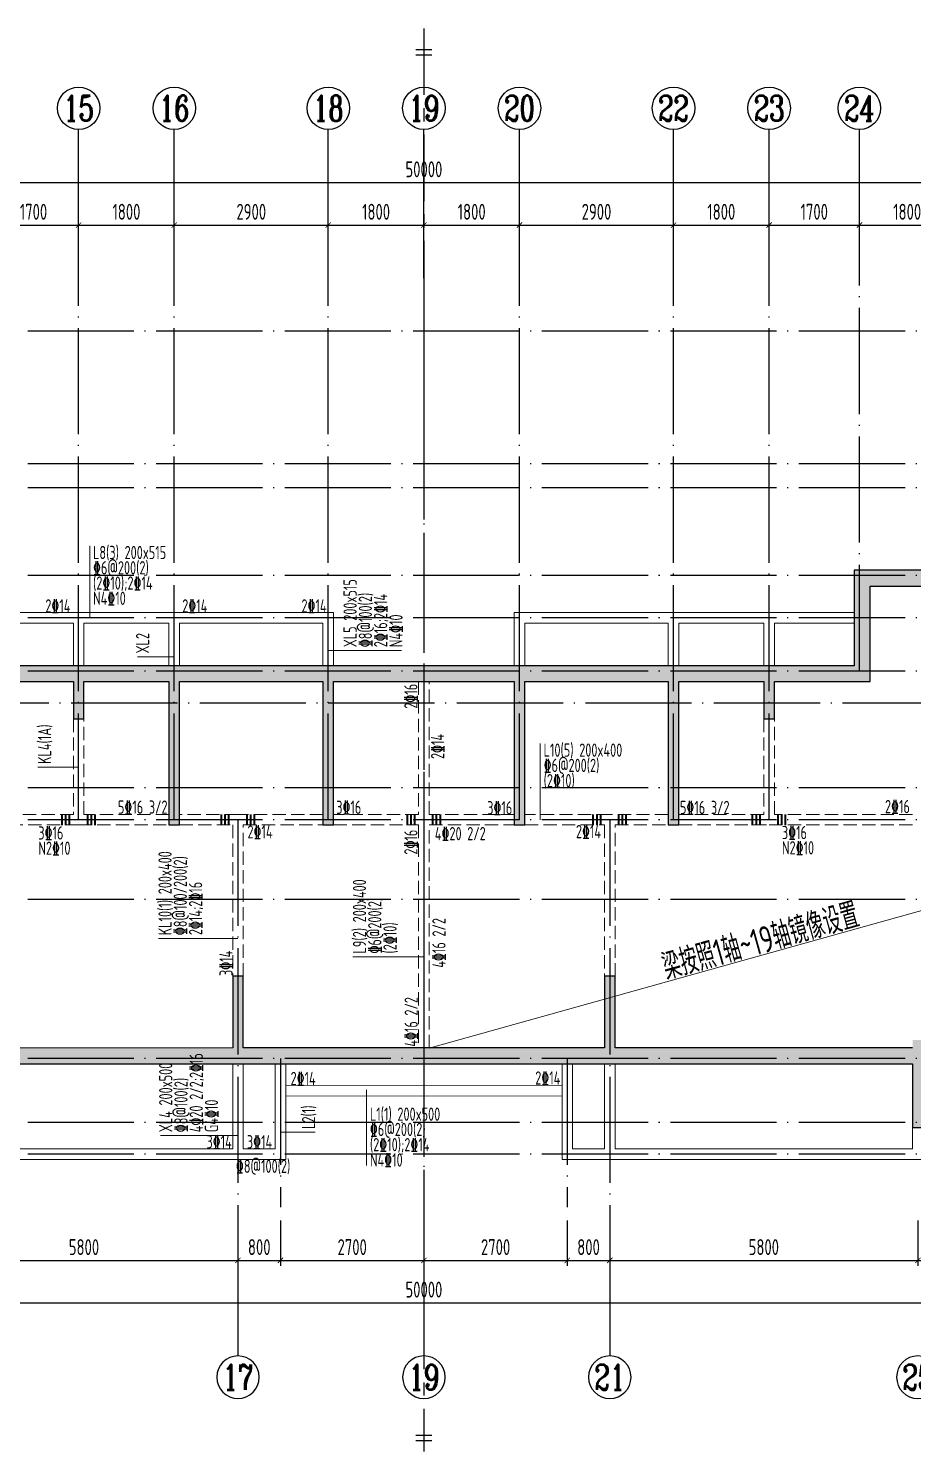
# Model space of a CAD drawing. Extents: x -668857 to 154266, y -275694 to 291306.
# Drawn here: x -92044 to -75399, y 188096 to 214899 of the extents above; entities that cross this region are included whole.
import ezdxf
from ezdxf.enums import TextEntityAlignment as Align

# ---------------------------------------------------------------- set-up
doc = ezdxf.new("R2010")
doc.units = 0
doc.header["$LTSCALE"] = 1000
for name, pattern in [('CENTER', [2, 1.25, -0.25, 0.25, -0.25]), ('DASH', [0.35, 0.25, -0.1]), ('DOTE', [2.42, 2, -0.2, 0.02, -0.2])]:
    doc.linetypes.add(name, pattern=pattern)
doc.layers.get('0').update_dxf_attribs({"linetype": 'CONTINUOUS'})
doc.layers.get('DEFPOINTS').update_dxf_attribs({"linetype": 'CONTINUOUS'})
for name, color, linetype in [('A-AXIS', 1, 'CONTINUOUS'), ('A-DOTE', 10, 'DOTE'), ('AXIS_NUM', 7, 'CONTINUOUS'), ('S-L主梁线', 4, 'DASH'), ('S-L梁编号', 6, 'CONTINUOUS'), ('S-L梁配筋', 7, 'CONTINUOUS'), ('S-Q墙填充', 252, 'CONTINUOUS'), ('S-Q墙实线', 6, 'CONTINUOUS'), ('S-Y一般标注', 3, 'CONTINUOUS'), ('THIN', 7, 'CONTINUOUS')]:
    doc.layers.add(name, color=color, linetype=linetype)
doc.layers.add('梁附加箍筋', color=1, linetype='CONTINUOUS', lineweight=35)
doc.styles.add('TSSD_Axis', font='complex.shx', dxfattribs={"width": 0.7, "bigfont": 'hztxt.shx'})
doc.styles.add('TSSD_DIMENSION', font='Tssdeng.shx', dxfattribs={"width": 0.7, "bigfont": 'tssdchn.shx'})
doc.styles.add('TSSD_REIN', font='tssdeng.shx', dxfattribs={"width": 0.7, "height": 300, "bigfont": 'tssdchn.shx'})
doc.dimstyles.new('TSSD_100_100', dxfattribs={"dimtxt": 300, "dimasz": 100, "dimexe": 100, "dimexo": 250, "dimgap": 100, "dimtad": 1, "dimdec": 0, "dimzin": 0, "dimdsep": 46, "dimtxsty": 'TSSD_DIMENSION', "dimblk": 'ARCHTICK', "dimcen": 0, "dimdle": 100, "dimclrt": 7, "dimadec": 0, "dimazin": 0, "dimtfac": 1, "dimtdec": 0, "dimtix": 1, "dimtmove": 2, "dimatfit": 3, "dimldrblk": 'ARCHTICK', "dimfxl": 0, "dimtolj": 1, "dimtzin": 0, "dimarcsym": 0})

# ---------------------------------------------------------------- blocks, each defined once
blk = doc.blocks.new('ts_axno')
at = {"color": 0, "linetype": 'ByBlock', "lineweight": -2}
blk.add_circle((0, 0), 0.5, dxfattribs=at)
at = {"color": 0, "linetype": 'ByBlock', "lineweight": -2, "style": 'TSSD_Axis', "width": 0.7}
blk.add_attdef('A', text='', height=0.6, dxfattribs=at).set_placement((0, 0), align=Align.MIDDLE_CENTER)
blk = doc.blocks.new('_ArchTick')
at = {"color": 0, "linetype": 'ByBlock', "const_width": 0.15}
blk.add_lwpolyline([(-0.5, -0.5), (0.5, 0.5)], dxfattribs=at)
blk = doc.blocks.new('*D84')
at = {"layer": 'DEFPOINTS', "color": 0}
for p in [(23100, 22100), (21400, 21100), (23100, 21100)]:
    blk.add_point(p, dxfattribs=at)
at = {"layer": 'S-Y一般标注', "color": 0, "lineweight": -2}
for p, q in [((21300, 22100), (23200, 22100)), ((21400, 21350), (21400, 22200)), ((23100, 21350), (23100, 22200))]:
    blk.add_line(p, q, dxfattribs=at)
at = {"layer": 'S-Y一般标注', "color": 0, "lineweight": -2, "xscale": 100, "yscale": 100, "zscale": 100, "rotation": 180}
blk.add_blockref('_ArchTick', (21400, 22100), dxfattribs=at)
at = {"layer": 'S-Y一般标注', "color": 0, "lineweight": -2, "xscale": 100, "yscale": 100, "zscale": 100}
blk.add_blockref('_ArchTick', (23100, 22100), dxfattribs=at)
at = {"layer": 'S-Y一般标注', "color": 7, "insert": (22250, 22350), "char_height": 300, "attachment_point": 5, "style": 'TSSD_DIMENSION'}
blk.add_mtext('\\A1;1700', dxfattribs=at)
blk = doc.blocks.new('*D85')
at = {"layer": 'DEFPOINTS', "color": 0}
for p in [(24900, 22100), (23100, 21100), (24900, 21100)]:
    blk.add_point(p, dxfattribs=at)
at = {"layer": 'S-Y一般标注', "color": 0, "lineweight": -2}
for p, q in [((23000, 22100), (25000, 22100)), ((23100, 21350), (23100, 22200)), ((24900, 21350), (24900, 22200))]:
    blk.add_line(p, q, dxfattribs=at)
at = {"layer": 'S-Y一般标注', "color": 0, "lineweight": -2, "xscale": 100, "yscale": 100, "zscale": 100, "rotation": 180}
blk.add_blockref('_ArchTick', (23100, 22100), dxfattribs=at)
at = {"layer": 'S-Y一般标注', "color": 0, "lineweight": -2, "xscale": 100, "yscale": 100, "zscale": 100}
blk.add_blockref('_ArchTick', (24900, 22100), dxfattribs=at)
at = {"layer": 'S-Y一般标注', "color": 7, "insert": (24000, 22350), "char_height": 300, "attachment_point": 5, "style": 'TSSD_DIMENSION'}
blk.add_mtext('\\A1;1800', dxfattribs=at)
blk = doc.blocks.new('*D86')
at = {"layer": 'DEFPOINTS', "color": 0}
for p in [(27800, 22100), (24900, 21100), (27800, 21100)]:
    blk.add_point(p, dxfattribs=at)
at = {"layer": 'S-Y一般标注', "color": 0, "lineweight": -2}
for p, q in [((24800, 22100), (27900, 22100)), ((24900, 21350), (24900, 22200)), ((27800, 21350), (27800, 22200))]:
    blk.add_line(p, q, dxfattribs=at)
at = {"layer": 'S-Y一般标注', "color": 0, "lineweight": -2, "xscale": 100, "yscale": 100, "zscale": 100, "rotation": 180}
blk.add_blockref('_ArchTick', (24900, 22100), dxfattribs=at)
at = {"layer": 'S-Y一般标注', "color": 0, "lineweight": -2, "xscale": 100, "yscale": 100, "zscale": 100}
blk.add_blockref('_ArchTick', (27800, 22100), dxfattribs=at)
at = {"layer": 'S-Y一般标注', "color": 7, "insert": (26350, 22350), "char_height": 300, "attachment_point": 5, "style": 'TSSD_DIMENSION'}
blk.add_mtext('\\A1;2900', dxfattribs=at)
blk = doc.blocks.new('*D87')
at = {"layer": 'DEFPOINTS', "color": 0}
for p in [(29600, 22100), (27800, 21100), (29600, 21100)]:
    blk.add_point(p, dxfattribs=at)
at = {"layer": 'S-Y一般标注', "color": 0, "lineweight": -2}
for p, q in [((27700, 22100), (29700, 22100)), ((27800, 21350), (27800, 22200)), ((29600, 21350), (29600, 22200))]:
    blk.add_line(p, q, dxfattribs=at)
at = {"layer": 'S-Y一般标注', "color": 0, "lineweight": -2, "xscale": 100, "yscale": 100, "zscale": 100, "rotation": 180}
blk.add_blockref('_ArchTick', (27800, 22100), dxfattribs=at)
at = {"layer": 'S-Y一般标注', "color": 0, "lineweight": -2, "xscale": 100, "yscale": 100, "zscale": 100}
blk.add_blockref('_ArchTick', (29600, 22100), dxfattribs=at)
at = {"layer": 'S-Y一般标注', "color": 7, "insert": (28700, 22350), "char_height": 300, "attachment_point": 5, "style": 'TSSD_DIMENSION'}
blk.add_mtext('\\A1;1800', dxfattribs=at)
blk = doc.blocks.new('*D88')
at = {"layer": 'DEFPOINTS', "color": 0}
for p in [(31400, 22100), (29600, 21100), (31400, 21100)]:
    blk.add_point(p, dxfattribs=at)
at = {"layer": 'S-Y一般标注', "color": 0, "lineweight": -2}
for p, q in [((29500, 22100), (31500, 22100)), ((29600, 21350), (29600, 22200)), ((31400, 21350), (31400, 22200))]:
    blk.add_line(p, q, dxfattribs=at)
at = {"layer": 'S-Y一般标注', "color": 0, "lineweight": -2, "xscale": 100, "yscale": 100, "zscale": 100, "rotation": 180}
blk.add_blockref('_ArchTick', (29600, 22100), dxfattribs=at)
at = {"layer": 'S-Y一般标注', "color": 0, "lineweight": -2, "xscale": 100, "yscale": 100, "zscale": 100}
blk.add_blockref('_ArchTick', (31400, 22100), dxfattribs=at)
at = {"layer": 'S-Y一般标注', "color": 7, "insert": (30500, 22350), "char_height": 300, "attachment_point": 5, "style": 'TSSD_DIMENSION'}
blk.add_mtext('\\A1;1800', dxfattribs=at)
blk = doc.blocks.new('*D89')
at = {"layer": 'DEFPOINTS', "color": 0}
for p in [(34300, 22100), (31400, 21100), (34300, 21100)]:
    blk.add_point(p, dxfattribs=at)
at = {"layer": 'S-Y一般标注', "color": 0, "lineweight": -2}
for p, q in [((31300, 22100), (34400, 22100)), ((31400, 21350), (31400, 22200)), ((34300, 21350), (34300, 22200))]:
    blk.add_line(p, q, dxfattribs=at)
at = {"layer": 'S-Y一般标注', "color": 0, "lineweight": -2, "xscale": 100, "yscale": 100, "zscale": 100, "rotation": 180}
blk.add_blockref('_ArchTick', (31400, 22100), dxfattribs=at)
at = {"layer": 'S-Y一般标注', "color": 0, "lineweight": -2, "xscale": 100, "yscale": 100, "zscale": 100}
blk.add_blockref('_ArchTick', (34300, 22100), dxfattribs=at)
at = {"layer": 'S-Y一般标注', "color": 7, "insert": (32850, 22350), "char_height": 300, "attachment_point": 5, "style": 'TSSD_DIMENSION'}
blk.add_mtext('\\A1;2900', dxfattribs=at)
blk = doc.blocks.new('*D90')
at = {"layer": 'DEFPOINTS', "color": 0}
for p in [(36100, 22100), (34300, 21100), (36100, 21100)]:
    blk.add_point(p, dxfattribs=at)
at = {"layer": 'S-Y一般标注', "color": 0, "lineweight": -2}
for p, q in [((34200, 22100), (36200, 22100)), ((34300, 21350), (34300, 22200)), ((36100, 21350), (36100, 22200))]:
    blk.add_line(p, q, dxfattribs=at)
at = {"layer": 'S-Y一般标注', "color": 0, "lineweight": -2, "xscale": 100, "yscale": 100, "zscale": 100, "rotation": 180}
blk.add_blockref('_ArchTick', (34300, 22100), dxfattribs=at)
at = {"layer": 'S-Y一般标注', "color": 0, "lineweight": -2, "xscale": 100, "yscale": 100, "zscale": 100}
blk.add_blockref('_ArchTick', (36100, 22100), dxfattribs=at)
at = {"layer": 'S-Y一般标注', "color": 7, "insert": (35200, 22350), "char_height": 300, "attachment_point": 5, "style": 'TSSD_DIMENSION'}
blk.add_mtext('\\A1;1800', dxfattribs=at)
blk = doc.blocks.new('*D91')
at = {"layer": 'DEFPOINTS', "color": 0}
for p in [(37800, 22100), (36100, 21100), (37800, 21100)]:
    blk.add_point(p, dxfattribs=at)
at = {"layer": 'S-Y一般标注', "color": 0, "lineweight": -2}
for p, q in [((36000, 22100), (37900, 22100)), ((36100, 21350), (36100, 22200)), ((37800, 21350), (37800, 22200))]:
    blk.add_line(p, q, dxfattribs=at)
at = {"layer": 'S-Y一般标注', "color": 0, "lineweight": -2, "xscale": 100, "yscale": 100, "zscale": 100, "rotation": 180}
blk.add_blockref('_ArchTick', (36100, 22100), dxfattribs=at)
at = {"layer": 'S-Y一般标注', "color": 0, "lineweight": -2, "xscale": 100, "yscale": 100, "zscale": 100}
blk.add_blockref('_ArchTick', (37800, 22100), dxfattribs=at)
at = {"layer": 'S-Y一般标注', "color": 7, "insert": (36950, 22350), "char_height": 300, "attachment_point": 5, "style": 'TSSD_DIMENSION'}
blk.add_mtext('\\A1;1700', dxfattribs=at)
blk = doc.blocks.new('*D99')
at = {"layer": 'DEFPOINTS', "color": 0}
for p in [(54600, 22900), (4600, 21100), (54600, 21100)]:
    blk.add_point(p, dxfattribs=at)
at = {"layer": 'S-Y一般标注', "color": 0, "lineweight": -2}
for p, q in [((4500, 22900), (54700, 22900)), ((4600, 21350), (4600, 23000)), ((54600, 21350), (54600, 23000))]:
    blk.add_line(p, q, dxfattribs=at)
at = {"layer": 'S-Y一般标注', "color": 0, "lineweight": -2, "xscale": 100, "yscale": 100, "zscale": 100, "rotation": 180}
blk.add_blockref('_ArchTick', (4600, 22900), dxfattribs=at)
at = {"layer": 'S-Y一般标注', "color": 0, "lineweight": -2, "xscale": 100, "yscale": 100, "zscale": 100}
blk.add_blockref('_ArchTick', (54600, 22900), dxfattribs=at)
at = {"layer": 'S-Y一般标注', "color": 7, "insert": (29600, 23150), "char_height": 300, "attachment_point": 5, "style": 'TSSD_DIMENSION'}
blk.add_mtext('\\A1;50000', dxfattribs=at)
blk = doc.blocks.new('*D114')
at = {"layer": 'DEFPOINTS', "color": 0}
for p in [(39600, 22100), (37800, 21100), (39600, 21100)]:
    blk.add_point(p, dxfattribs=at)
at = {"layer": 'S-Y一般标注', "color": 0, "lineweight": -2}
for p, q in [((37700, 22100), (39700, 22100)), ((37800, 21350), (37800, 22200)), ((39600, 21350), (39600, 22200))]:
    blk.add_line(p, q, dxfattribs=at)
at = {"layer": 'S-Y一般标注', "color": 0, "lineweight": -2, "xscale": 100, "yscale": 100, "zscale": 100, "rotation": 180}
blk.add_blockref('_ArchTick', (37800, 22100), dxfattribs=at)
at = {"layer": 'S-Y一般标注', "color": 0, "lineweight": -2, "xscale": 100, "yscale": 100, "zscale": 100}
blk.add_blockref('_ArchTick', (39600, 22100), dxfattribs=at)
at = {"layer": 'S-Y一般标注', "color": 7, "insert": (38700, 22350), "char_height": 300, "attachment_point": 5, "style": 'TSSD_DIMENSION'}
blk.add_mtext('\\A1;1800', dxfattribs=at)
blk = doc.blocks.new('*D119')
at = {"layer": 'DEFPOINTS', "color": 0}
for p in [(20300, 3600), (26100, 3600), (26100, 2600)]:
    blk.add_point(p, dxfattribs=at)
at = {"layer": 'S-Y一般标注', "color": 0, "lineweight": -2}
for p, q in [((20300, 3350), (20300, 2500)), ((26100, 3350), (26100, 2500)), ((20200, 2600), (26200, 2600))]:
    blk.add_line(p, q, dxfattribs=at)
at = {"layer": 'S-Y一般标注', "color": 0, "lineweight": -2, "xscale": 100, "yscale": 100, "zscale": 100, "rotation": 180}
blk.add_blockref('_ArchTick', (20300, 2600), dxfattribs=at)
at = {"layer": 'S-Y一般标注', "color": 0, "lineweight": -2, "xscale": 100, "yscale": 100, "zscale": 100}
blk.add_blockref('_ArchTick', (26100, 2600), dxfattribs=at)
at = {"layer": 'S-Y一般标注', "color": 7, "insert": (23200, 2850), "char_height": 300, "attachment_point": 5, "style": 'TSSD_DIMENSION'}
blk.add_mtext('\\A1;5800', dxfattribs=at)
blk = doc.blocks.new('*D120')
at = {"layer": 'DEFPOINTS', "color": 0}
for p in [(26100, 3600), (26900, 3600), (26900, 2600)]:
    blk.add_point(p, dxfattribs=at)
at = {"layer": 'S-Y一般标注', "color": 0, "lineweight": -2}
for p, q in [((26100, 3350), (26100, 2500)), ((26900, 3350), (26900, 2500)), ((26000, 2600), (27000, 2600))]:
    blk.add_line(p, q, dxfattribs=at)
at = {"layer": 'S-Y一般标注', "color": 0, "lineweight": -2, "xscale": 100, "yscale": 100, "zscale": 100, "rotation": 180}
blk.add_blockref('_ArchTick', (26100, 2600), dxfattribs=at)
at = {"layer": 'S-Y一般标注', "color": 0, "lineweight": -2, "xscale": 100, "yscale": 100, "zscale": 100}
blk.add_blockref('_ArchTick', (26900, 2600), dxfattribs=at)
at = {"layer": 'S-Y一般标注', "color": 7, "insert": (26500, 2850), "char_height": 300, "attachment_point": 5, "style": 'TSSD_DIMENSION'}
blk.add_mtext('\\A1;800', dxfattribs=at)
blk = doc.blocks.new('*D121')
at = {"layer": 'DEFPOINTS', "color": 0}
for p in [(26900, 3600), (29600, 3600), (29600, 2600)]:
    blk.add_point(p, dxfattribs=at)
at = {"layer": 'S-Y一般标注', "color": 0, "lineweight": -2}
for p, q in [((26900, 3350), (26900, 2500)), ((29600, 3350), (29600, 2500)), ((26800, 2600), (29700, 2600))]:
    blk.add_line(p, q, dxfattribs=at)
at = {"layer": 'S-Y一般标注', "color": 0, "lineweight": -2, "xscale": 100, "yscale": 100, "zscale": 100, "rotation": 180}
blk.add_blockref('_ArchTick', (26900, 2600), dxfattribs=at)
at = {"layer": 'S-Y一般标注', "color": 0, "lineweight": -2, "xscale": 100, "yscale": 100, "zscale": 100}
blk.add_blockref('_ArchTick', (29600, 2600), dxfattribs=at)
at = {"layer": 'S-Y一般标注', "color": 7, "insert": (28250, 2850), "char_height": 300, "attachment_point": 5, "style": 'TSSD_DIMENSION'}
blk.add_mtext('\\A1;2700', dxfattribs=at)
blk = doc.blocks.new('*D122')
at = {"layer": 'DEFPOINTS', "color": 0}
for p in [(32300, 3600), (33100, 3600), (33100, 2600)]:
    blk.add_point(p, dxfattribs=at)
at = {"layer": 'S-Y一般标注', "color": 0, "lineweight": -2}
for p, q in [((32300, 3350), (32300, 2500)), ((33100, 3350), (33100, 2500)), ((32200, 2600), (33200, 2600))]:
    blk.add_line(p, q, dxfattribs=at)
at = {"layer": 'S-Y一般标注', "color": 0, "lineweight": -2, "xscale": 100, "yscale": 100, "zscale": 100, "rotation": 180}
blk.add_blockref('_ArchTick', (32300, 2600), dxfattribs=at)
at = {"layer": 'S-Y一般标注', "color": 0, "lineweight": -2, "xscale": 100, "yscale": 100, "zscale": 100}
blk.add_blockref('_ArchTick', (33100, 2600), dxfattribs=at)
at = {"layer": 'S-Y一般标注', "color": 7, "insert": (32700, 2850), "char_height": 300, "attachment_point": 5, "style": 'TSSD_DIMENSION'}
blk.add_mtext('\\A1;800', dxfattribs=at)
blk = doc.blocks.new('*D123')
at = {"layer": 'DEFPOINTS', "color": 0}
for p in [(33100, 3600), (38900, 3600), (38900, 2600)]:
    blk.add_point(p, dxfattribs=at)
at = {"layer": 'S-Y一般标注', "color": 0, "lineweight": -2}
for p, q in [((33100, 3350), (33100, 2500)), ((38900, 3350), (38900, 2500)), ((33000, 2600), (39000, 2600))]:
    blk.add_line(p, q, dxfattribs=at)
at = {"layer": 'S-Y一般标注', "color": 0, "lineweight": -2, "xscale": 100, "yscale": 100, "zscale": 100, "rotation": 180}
blk.add_blockref('_ArchTick', (33100, 2600), dxfattribs=at)
at = {"layer": 'S-Y一般标注', "color": 0, "lineweight": -2, "xscale": 100, "yscale": 100, "zscale": 100}
blk.add_blockref('_ArchTick', (38900, 2600), dxfattribs=at)
at = {"layer": 'S-Y一般标注', "color": 7, "insert": (36000, 2850), "char_height": 300, "attachment_point": 5, "style": 'TSSD_DIMENSION'}
blk.add_mtext('\\A1;5800', dxfattribs=at)
blk = doc.blocks.new('*D128')
at = {"layer": 'DEFPOINTS', "color": 0}
for p in [(4600, 3600), (54600, 3600), (54600, 1800)]:
    blk.add_point(p, dxfattribs=at)
at = {"layer": 'S-Y一般标注', "color": 0, "lineweight": -2}
for p, q in [((4600, 3350), (4600, 1700)), ((54600, 3350), (54600, 1700)), ((4500, 1800), (54700, 1800))]:
    blk.add_line(p, q, dxfattribs=at)
at = {"layer": 'S-Y一般标注', "color": 0, "lineweight": -2, "xscale": 100, "yscale": 100, "zscale": 100, "rotation": 180}
blk.add_blockref('_ArchTick', (4600, 1800), dxfattribs=at)
at = {"layer": 'S-Y一般标注', "color": 0, "lineweight": -2, "xscale": 100, "yscale": 100, "zscale": 100}
blk.add_blockref('_ArchTick', (54600, 1800), dxfattribs=at)
at = {"layer": 'S-Y一般标注', "color": 7, "insert": (29600, 2050), "char_height": 300, "attachment_point": 5, "style": 'TSSD_DIMENSION'}
blk.add_mtext('\\A1;50000', dxfattribs=at)
blk = doc.blocks.new('*D131')
at = {"layer": 'DEFPOINTS', "color": 0}
for p in [(29600, 3600), (32300, 3600), (32300, 2600)]:
    blk.add_point(p, dxfattribs=at)
at = {"layer": 'S-Y一般标注', "color": 0, "lineweight": -2}
for p, q in [((29600, 3350), (29600, 2500)), ((32300, 3350), (32300, 2500)), ((29500, 2600), (32400, 2600))]:
    blk.add_line(p, q, dxfattribs=at)
at = {"layer": 'S-Y一般标注', "color": 0, "lineweight": -2, "xscale": 100, "yscale": 100, "zscale": 100, "rotation": 180}
blk.add_blockref('_ArchTick', (29600, 2600), dxfattribs=at)
at = {"layer": 'S-Y一般标注', "color": 0, "lineweight": -2, "xscale": 100, "yscale": 100, "zscale": 100}
blk.add_blockref('_ArchTick', (32300, 2600), dxfattribs=at)
at = {"layer": 'S-Y一般标注', "color": 7, "insert": (30950, 2850), "char_height": 300, "attachment_point": 5, "style": 'TSSD_DIMENSION'}
blk.add_mtext('\\A1;2700', dxfattribs=at)
blk = doc.blocks.new('20210807.15313460')
at = {"layer": 'S-Q墙填充', "ltscale": 0.5}
h = blk.add_hatch(dxfattribs=at)
h.set_pattern_fill('ARMORED', color=252, scale=30, style=0)
h.set_pattern_definition([(50, (11951.9, 28771.39), (215.17805, -18.82564), [22.5, -247.5]), (355, (11951.9, 28771.4), (-41.6254, 225.65764), [18, -198]), (100.4514, (11969.82, 28769.82), (173.5528, 206.83186), [19.12206, -210.34263]), (46.1842, (11951.9, 28831.4), (320.1723, -49.6557), [33.75, -371.25]), (96.6356, (11978.57, 28827.25), (280.3988, 292.2354), [28.6831, -315.5139]), (351.1842, (11951.9, 28831.4), (280.3986, 292.2356), [27, -297]), (21, (11981.9, 28816.39), (179.07212, -120.78567), [22.5, -247.5]), (326, (11981.9, 28816.4), (72.9946, 217.545), [18, -198]), (71.4514, (11996.82, 28806.32), (252.0668, 96.75915), [19.12206, -210.34263]), (37.5, (11951.89, 28771.39), (3.647957, 99.868156), [0, -195.6, 0, -201, 0, -198.75]), (7.5, (11951.89, 28771.39), (78.92086, 118.32351), [0, -114.6, 0, -191.1, 0, -75.75]), (327.5, (11884.99, 28771.39), (160.14673, -6.76646), [0, -75, 0, -234, 0, -310.5]), (317.5, (11855, 28771.39), (174.95585, 30.0315), [0, -97.5, 0, -155.4, 0, -220.5]), (45, (11951.9, 28771.39), (-106.06602, 106.06602), [])])
h.paths.add_polyline_path([(111116, 66140), (109616, 66140), (109216, 66140), (106316, 66140), (105866, 66140), (104966, 66140), (104516, 66140), (102916, 66140), (102916, 67040), (102916, 67940), (102366, 67940), (100716, 67940), (100116, 67942), (100115, 68190), (96916, 68190), (96916, 67940), (96316, 67940), (94716, 67940), (94116, 67940), (94116, 67040), (94116, 66140), (81316, 66140), (80866, 66140), (79966, 66140), (79516, 66140), (77916, 66140), (77916, 67040), (77916, 67940), (77366, 67940), (75715, 67940), (75116, 67940), (75116, 68190), (71916, 68190), (71916, 67940), (71316, 67940), (69716, 67940), (69116, 67940), (69116, 67040), (69116, 66140), (60916, 66140), (60916, 63240), (60916, 60640), (60916, 58640), (63616, 58640), (70116, 58639), (70116, 57440), (71166, 57440), (73516, 57440), (75866, 57440), (76916, 57440), (76916, 58640), (82516, 58640), (83416, 58640), (86016, 58640), (88616, 58640), (89516, 58640), (95216, 58640), (95216, 57440), (96166, 57440), (98516, 57440), (100866, 57440), (101816, 57440), (101816, 58640), (107516, 58640), (108416, 58640), (111116, 58640)])
h.paths.add_polyline_path([(64616, 58940), (64616, 60290), (64416, 60290), (64416, 58940), (63616, 58940), (61216, 58940), (61216, 60640), (61216, 63140), (61816, 63140), (61816, 63340), (61216, 63340), (61216, 65840), (61516, 65840), (62416, 65840), (62716, 65840), (62716, 65290), (62916, 65290), (62916, 65840), (65616, 65840), (65616, 63140), (65816, 63140), (65816, 65840), (66166, 65840), (67066, 65840), (67416, 65840), (67416, 65140), (67616, 65140), (67616, 65840), (69416, 65840), (69416, 67040), (69416, 67640), (69716, 67640), (71316, 67640), (72016, 67640), (72016, 66540), (72216, 66540), (72216, 67840), (72216, 67890), (74816, 67890), (74816, 67840), (74816, 66540), (75016, 66540), (75016, 67640), (75715, 67640), (77366, 67640), (77616, 67640), (77616, 67040), (77616, 65840), (79416, 65840), (79416, 65140), (79616, 65140), (79616, 65840), (79966, 65840), (80866, 65840), (81216, 65840), (81216, 63140), (81416, 63140), (81416, 65840), (84116, 65840), (84116, 63140), (84316, 63140), (84316, 65840), (84616, 65840), (85616, 65840), (85916, 65840), (85916, 65840), (86116, 65840), (86116, 65840), (86416, 65840), (87416, 65840), (87716, 65840), (87716, 63139), (87916, 63139), (87916, 65840), (90616, 65840), (90616, 63140), (90816, 63140), (90816, 65840), (91166, 65840), (92066, 65840), (92416, 65840), (92416, 65140), (92616, 65140), (92616, 65840), (94416, 65840), (94416, 67040), (94416, 67640), (94716, 67640), (96316, 67640), (97016, 67640), (97016, 66540), (97216, 66540), (97216, 67890), (99816, 67890), (99816, 66540), (100016, 66540), (100016, 67640), (100716, 67640), (102366, 67640), (102616, 67640), (102616, 67040), (102616, 65840), (104416, 65840), (104416, 65140), (104616, 65140), (104616, 65840), (104966, 65840), (105866, 65840), (106216, 65840), (106216, 63140), (106416, 63140), (106416, 65840), (109116, 65840), (109116, 65290), (109316, 65290), (109316, 65840), (109616, 65840), (110516, 65840), (110816, 65840), (110816, 63340), (110216, 63340), (110216, 63140), (110816, 63140), (110816, 60640), (110816, 58940), (108416, 58940), (107616, 58940), (107616, 60290), (107416, 60290), (107416, 58940), (101816, 58940), (101816, 59090), (101516, 59090), (101516, 58740), (101516, 57740), (100866, 57740), (98516, 57740), (96166, 57740), (95516, 57740), (95516, 58740), (95516, 59090), (95216, 59090), (95216, 58940), (89616, 58940), (89616, 60290), (89416, 60290), (89416, 58940), (88616, 58940), (86016, 58940), (83416, 58940), (82616, 58940), (82616, 60290), (82416, 60290), (82416, 58940), (76916, 58939), (76916, 59090), (76616, 59090), (76616, 58739), (76616, 57740), (75866, 57740), (73516, 57740), (71166, 57740), (70416, 57740), (70416, 58739), (70416, 59090), (70116, 59090), (70116, 58939)], flags=16)
at = {"layer": 'S-L主梁线', "linetype": 'ByBlock', "lineweight": 18}
for p, q in [((79516, 67140), (77916, 67140)), ((81316, 67140), (79516, 67140)), ((84316, 67140), (81316, 67140)), ((84316, 66140), (84316, 67140)), ((87716, 67140), (87716, 66140)), ((90716, 67140), (87716, 67140)), ((92516, 67140), (90716, 67140)), ((94116, 67140), (92516, 67140)), ((77916, 66940), (79416, 66940)), ((79416, 66940), (79416, 66140)), ((79616, 66940), (81216, 66940)), ((79616, 66140), (79616, 66940)), ((81216, 66940), (81216, 66140)), ((81416, 66940), (84116, 66940)), ((81416, 66140), (81416, 66940)), ((84116, 66940), (84116, 66140)), ((87916, 66940), (90616, 66940)), ((87916, 66140), (87916, 66940)), ((90616, 66940), (90616, 66140)), ((90816, 66940), (92416, 66940)), ((90816, 66140), (90816, 66940)), ((92416, 66940), (92416, 66140)), ((92616, 66940), (94116, 66940)), ((92616, 66140), (92616, 66940)), ((82416, 58640), (82416, 57040)), ((82616, 57040), (82616, 58640)), ((83216, 58640), (83216, 57040)), ((83416, 56840), (83416, 58640)), ((88616, 58640), (88616, 56840)), ((88816, 57040), (88816, 58640)), ((89416, 58640), (89416, 57040)), ((89616, 57040), (89616, 58640)), ((83416, 58235), (88616, 58240)), ((83416, 58035), (88616, 58040)), ((95216, 57440), (95216, 57040)), ((76616, 56840), (82516, 56840)), ((82416, 57040), (76916, 57040)), ((82516, 56840), (83416, 56840)), ((83216, 57040), (82616, 57040)), ((88616, 56840), (89516, 56840)), ((89416, 57040), (88816, 57040)), ((89516, 56840), (95516, 56840)), ((95216, 57040), (89616, 57040))]:
    blk.add_line(p, q, dxfattribs=at)
at = {"layer": 'S-L主梁线', "linetype": 'DASH', "lineweight": 18}
for p, q in [((85916, 65840), (85916, 63340)), ((86116, 63340), (86116, 65840)), ((79416, 65140), (79416, 63340)), ((79616, 63340), (79616, 65140)), ((92416, 65140), (92416, 63340)), ((92616, 63340), (92616, 65140)), ((79416, 63340), (76816, 63340)), ((81216, 63340), (79616, 63340)), ((82516, 63340), (81416, 63340)), ((84116, 63340), (82516, 63340)), ((85916, 63340), (84316, 63340)), ((87716, 63340), (86116, 63340)), ((89516, 63340), (87916, 63340)), ((90616, 63340), (89516, 63340)), ((92416, 63340), (90816, 63340)), ((95216, 63340), (92616, 63340)), ((76816, 63140), (79516, 63140)), ((79516, 63140), (81216, 63140)), ((81416, 63140), (82416, 63140)), ((82416, 63140), (82416, 60290)), ((82616, 63140), (84116, 63140)), ((82616, 60290), (82616, 63140)), ((84316, 63140), (85916, 63140)), ((85916, 63140), (85916, 58940)), ((86116, 63140), (87716, 63140)), ((86116, 58940), (86116, 63140)), ((87916, 63140), (89416, 63140)), ((89416, 63140), (89416, 60290)), ((89616, 63140), (90616, 63140)), ((89616, 60290), (89616, 63140)), ((90816, 63140), (92516, 63140)), ((92516, 63140), (95216, 63140))]:
    blk.add_line(p, q, dxfattribs=at)
at = {"layer": 'S-Q墙实线'}
for points in [[(96916, 67940), (94116, 67940), (94116, 66140), (81316, 66140), (80866, 66140), (79966, 66140), (79516, 66140), (77916, 66140)], [(76916, 58640), (95216, 58640), (95216, 57440), (101816, 57440)], [(95216, 58940), (89616, 58940), (89616, 60290), (89416, 60290), (89416, 58940), (88716, 58940), (88616, 58940), (86016, 58940), (83416, 58940), (83316, 58940), (82616, 58940), (82616, 60290), (82416, 60290), (82416, 58940), (76916, 58939)], [(77616, 65840), (79416, 65840), (79416, 65140), (79616, 65140), (79616, 65840), (79966, 65840), (80866, 65840), (81216, 65840), (81216, 63140), (81416, 63140), (81416, 65840), (84116, 65840), (84116, 63140), (84316, 63140), (84316, 65840), (87716, 65840), (87716, 63140), (87916, 63140), (87916, 65840), (90616, 65840), (90616, 63140), (90816, 63140), (90816, 65840), (91166, 65840), (92066, 65840), (92416, 65840), (92416, 65140), (92616, 65140), (92616, 65840), (94416, 65840), (94416, 67040), (94416, 67640), (97016, 67640)]]:
    blk.add_lwpolyline(points, dxfattribs=at)
blk = doc.blocks.new('20210726.16350016')
at = {"layer": 'A-AXIS'}
for p, q in [((23100, 21100), (23100, 23900)), ((24900, 21100), (24900, 23900)), ((27800, 21100), (27800, 23900)), ((29600, 21100), (29600, 23900)), ((31400, 21100), (31400, 23900)), ((34300, 21100), (34300, 23900)), ((36100, 21100), (36100, 23900)), ((37800, 21100), (37800, 23900)), ((26100, 3600), (26100, 800)), ((29600, 3600), (29600, 800)), ((33100, 3600), (33100, 800))]:
    blk.add_line(p, q, dxfattribs=at)
at = {"layer": 'A-DOTE'}
for p, q in [((23100, 10900), (23100, 21100)), ((24900, 10900), (24900, 21100)), ((27800, 10900), (27800, 21100)), ((29600, 21100), (29600, 3600)), ((31400, 10900), (31400, 21100)), ((34300, 10900), (34300, 21100)), ((36100, 10900), (36100, 21100)), ((37800, 13700), (37800, 21100)), ((55600, 20100), (3600, 20100)), ((55600, 17600), (3600, 17600)), ((55600, 17150), (3600, 17150)), ((55600, 15500), (3600, 15500)), ((55600, 14700), (3600, 14700)), ((55600, 13700), (3600, 13700)), ((3600, 13100.3), (55600, 13100.3)), ((55600, 11500), (3600, 11500)), ((55600, 10900), (3600, 10900)), ((26100, 10900), (26100, 3600)), ((33100, 10900), (33100, 3600)), ((55600, 9400), (3600, 9400)), ((55600, 6400), (3600, 6400)), ((26900, 6400), (26900, 3600)), ((32300, 6400), (32300, 3600)), ((55600, 5200), (3600, 5200)), ((55600, 4600), (3600, 4600))]:
    blk.add_line(p, q, dxfattribs=at)
at = {"layer": 'A-AXIS'}
ref = blk.add_blockref('ts_axno', (23100, 24300), dxfattribs=dict(at, xscale=800, yscale=800, zscale=800))
ref.add_attrib('9', '15', dxfattribs={"layer": 'AXIS_NUM', "height": 480, "style": 'TSSD_Axis', "width": 0.7}).set_placement((23100, 24300), align=Align.MIDDLE_CENTER)
ref = blk.add_blockref('ts_axno', (24900, 24300), dxfattribs=dict(at, xscale=800, yscale=800, zscale=800))
ref.add_attrib('10', '16', dxfattribs={"layer": 'AXIS_NUM', "height": 480, "style": 'TSSD_Axis', "width": 0.7}).set_placement((24900, 24300), align=Align.MIDDLE_CENTER)
ref = blk.add_blockref('ts_axno', (27800, 24300), dxfattribs=dict(at, xscale=800, yscale=800, zscale=800))
ref.add_attrib('11', '18', dxfattribs={"layer": 'AXIS_NUM', "height": 480, "style": 'TSSD_Axis', "width": 0.7}).set_placement((27800, 24300), align=Align.MIDDLE_CENTER)
ref = blk.add_blockref('ts_axno', (29600, 24300), dxfattribs=dict(at, xscale=800, yscale=800, zscale=800))
ref.add_attrib('12', '19', dxfattribs={"layer": 'AXIS_NUM', "height": 480, "style": 'TSSD_Axis', "width": 0.7}).set_placement((29600, 24300), align=Align.MIDDLE_CENTER)
ref = blk.add_blockref('ts_axno', (31400, 24300), dxfattribs=dict(at, xscale=800, yscale=800, zscale=800))
ref.add_attrib('13', '20', dxfattribs={"layer": 'AXIS_NUM', "height": 480, "style": 'TSSD_Axis', "width": 0.7}).set_placement((31400, 24300), align=Align.MIDDLE_CENTER)
ref = blk.add_blockref('ts_axno', (34300, 24300), dxfattribs=dict(at, xscale=800, yscale=800, zscale=800))
ref.add_attrib('14', '22', dxfattribs={"layer": 'AXIS_NUM', "height": 480, "style": 'TSSD_Axis', "width": 0.7}).set_placement((34300, 24300), align=Align.MIDDLE_CENTER)
ref = blk.add_blockref('ts_axno', (36100, 24300), dxfattribs=dict(at, xscale=800, yscale=800, zscale=800))
ref.add_attrib('15', '23', dxfattribs={"layer": 'AXIS_NUM', "height": 480, "style": 'TSSD_Axis', "width": 0.7}).set_placement((36100, 24300), align=Align.MIDDLE_CENTER)
ref = blk.add_blockref('ts_axno', (37800, 24300), dxfattribs=dict(at, xscale=800, yscale=800, zscale=800))
ref.add_attrib('16', '24', dxfattribs={"layer": 'AXIS_NUM', "height": 480, "style": 'TSSD_Axis', "width": 0.7}).set_placement((37800, 24300), align=Align.MIDDLE_CENTER)
ref = blk.add_blockref('ts_axno', (26100, 400), dxfattribs=dict(at, xscale=-800, yscale=800, zscale=800, rotation=180))
ref.add_attrib('10', '17', dxfattribs={"layer": 'AXIS_NUM', "height": 480, "style": 'TSSD_Axis', "width": 0.7}).set_placement((26100, 400), align=Align.MIDDLE_CENTER)
ref = blk.add_blockref('ts_axno', (29600, 400), dxfattribs=dict(at, xscale=-800, yscale=800, zscale=800, rotation=180))
ref.add_attrib('13', '19', dxfattribs={"layer": 'AXIS_NUM', "height": 480, "style": 'TSSD_Axis', "width": 0.7}).set_placement((29600, 400), align=Align.MIDDLE_CENTER)
ref = blk.add_blockref('ts_axno', (33100, 400), dxfattribs=dict(at, xscale=-800, yscale=800, zscale=800, rotation=180))
ref.add_attrib('13', '21', dxfattribs={"layer": 'AXIS_NUM', "height": 480, "style": 'TSSD_Axis', "width": 0.7}).set_placement((33100, 400), align=Align.MIDDLE_CENTER)
ref = blk.add_blockref('ts_axno', (38900, 400.1), dxfattribs=dict(at, xscale=-800, yscale=800, zscale=800, rotation=180))
ref.add_attrib('17', '25', dxfattribs={"layer": 'AXIS_NUM', "height": 480, "style": 'TSSD_Axis', "width": 0.7}).set_placement((38900, 400.1), align=Align.MIDDLE_CENTER)
at = {"layer": 'S-Y一般标注'}
for base, p1, p2, picture, middle in [((54600, 22900), (4600, 21100), (54600, 21100), '*D99', (29600, 23150)), ((23100, 22100), (21400, 21100), (23100, 21100), '*D84', (22250, 22350)), ((24900, 22100), (23100, 21100), (24900, 21100), '*D85', (24000, 22350)), ((27800, 22100), (24900, 21100), (27800, 21100), '*D86', (26350, 22350)), ((29600, 22100), (27800, 21100), (29600, 21100), '*D87', (28700, 22350)), ((31400, 22100), (29600, 21100), (31400, 21100), '*D88', (30500, 22350)), ((34300, 22100), (31400, 21100), (34300, 21100), '*D89', (32850, 22350)), ((36100, 22100), (34300, 21100), (36100, 21100), '*D90', (35200, 22350)), ((37800, 22100), (36100, 21100), (37800, 21100), '*D91', (36950, 22350)), ((39600, 22100), (37800, 21100), (39600, 21100), '*D114', (38700, 22350)), ((54600, 1800), (4600, 3600), (54600, 3600), '*D128', (29600, 2050)), ((26100, 2600), (20300, 3600), (26100, 3600), '*D119', (23200, 2850)), ((26900, 2600), (26100, 3600), (26900, 3600), '*D120', (26500, 2850)), ((29600, 2600), (26900, 3600), (29600, 3600), '*D121', (28250, 2850)), ((32300, 2600), (29600, 3600), (32300, 3600), '*D131', (30950, 2850)), ((33100, 2600), (32300, 3600), (33100, 3600), '*D122', (32700, 2850)), ((38900, 2600.1), (33100, 3600), (38900, 3600.1), '*D123', (36000, 2850.1))]:
    dim = blk.add_linear_dim(base=base, p1=p1, p2=p2, dimstyle='TSSD_100_100', dxfattribs=at)
    dim.commit()
    dim.dimension.update_dxf_attribs({"geometry": picture, "text_midpoint": middle})

msp = doc.modelspace()

# ---------------------------------------------------------------- linework, layer by layer
at = {"layer": 'S-L梁编号', "lineweight": 18}
for p, q in [((-90891.42, 203795.97), (-90891.42, 205153.49)), ((-86399.3, 203182.65), (-85020.06, 203182.65)), ((-89299.29, 203064.29), (-89991.89, 203064.29)), ((-82407.52, 199995.97), (-82407.52, 201431.6)), ((-91099.29, 200985.74), (-91865.83, 200985.74)), ((-88099.3, 197759.42), (-89598.13, 197759.42)), ((-84599.3, 197413.04), (-85937.01, 197413.04)), ((-85678.42, 194910.21), (-85678.42, 193482.21)), ((-87299.3, 194109.64), (-86646.4, 194109.64)), ((-88099.3, 194047.31), (-89556.48, 194047.31))]:
    msp.add_line(p, q, dxfattribs=at)
msp.add_lwpolyline([(-84499.3, 195695.97), (-59799.28, 202595.97)], dxfattribs=at)
at = {"layer": 'THIN', "linetype": 'CENTER'}
msp.add_line((-84599.28, 214898.75), (-84599.28, 188095.82), dxfattribs=at)
at = {"layer": 'THIN'}
for p, q in [((-84449.28, 214495.52), (-84749.28, 214495.52)), ((-84449.28, 214395.52), (-84749.28, 214395.52)), ((-84449.28, 188395.82), (-84749.28, 188395.82)), ((-84449.28, 188295.82), (-84749.28, 188295.82))]:
    msp.add_line(p, q, dxfattribs=at)
at = {"layer": '梁附加箍筋', "lineweight": 35}
for p, q in [((-91409.29, 199895.97), (-91409.29, 200095.97)), ((-91339.29, 199895.97), (-91339.29, 200095.97)), ((-91269.29, 199895.97), (-91269.29, 200095.97)), ((-90929.29, 199895.97), (-90929.29, 200095.97)), ((-90859.29, 199895.97), (-90859.29, 200095.97)), ((-90789.29, 199895.97), (-90789.29, 200095.97)), ((-88409.3, 199895.97), (-88409.3, 200095.97)), ((-88339.3, 199895.97), (-88339.3, 200095.97)), ((-88269.3, 199895.97), (-88269.3, 200095.97)), ((-87929.3, 199895.97), (-87929.3, 200095.97)), ((-87859.3, 199895.97), (-87859.3, 200095.97)), ((-87789.3, 199895.97), (-87789.3, 200095.97)), ((-84909.3, 199895.97), (-84909.3, 200095.97)), ((-84839.3, 199895.97), (-84839.3, 200095.97)), ((-84769.3, 199895.97), (-84769.3, 200095.97)), ((-84429.3, 199895.97), (-84429.3, 200095.97)), ((-84359.3, 199895.97), (-84359.3, 200095.97)), ((-84289.3, 199895.97), (-84289.3, 200095.97)), ((-81409.27, 199895.97), (-81409.27, 200095.97)), ((-81339.27, 199895.97), (-81339.27, 200095.97)), ((-81269.27, 199895.97), (-81269.27, 200095.97)), ((-80929.27, 199895.97), (-80929.27, 200095.97)), ((-80859.27, 199895.97), (-80859.27, 200095.97)), ((-80789.27, 199895.97), (-80789.27, 200095.97)), ((-78409.28, 199895.97), (-78409.28, 200095.97)), ((-78339.28, 199895.97), (-78339.28, 200095.97)), ((-78269.28, 199895.97), (-78269.28, 200095.97)), ((-77929.28, 199895.97), (-77929.28, 200095.97)), ((-77859.28, 199895.97), (-77859.28, 200095.97)), ((-77789.28, 199895.97), (-77789.28, 200095.97))]:
    msp.add_line(p, q, dxfattribs=at)

# ---------------------------------------------------------------- block references
at = {"layer": 'A-DOTE'}
msp.add_blockref('20210726.16350016', (-114199.28, 189095.92), dxfattribs=at)
at = {"layer": 'S-Q墙填充'}
msp.add_blockref('20210807.15313460', (-170614.93, 136756.4), dxfattribs=at)

# ---------------------------------------------------------------- texts
at = {"layer": 'S-L梁编号', "color": 6, "style": 'TSSD_REIN', "width": 0.7}
for s, p in [('L8(3) 200x515', (-90828.92, 204903.49)), ('L10(5) 200x400', (-82345.02, 201181.6)), ('L1(1) 200x500', (-85615.92, 194325.48))]:
    msp.add_text(s, height=250, dxfattribs=at).set_placement(p)
for s, p in [('XL5 200x515', (-85863.33, 203245.15)), ('XL2', (-89770.73, 203126.79)), ('KL4(1A)', (-91615.83, 201048.24)), ('KL10(1) 200x400', (-89348.13, 197821.92)), ('L9(2) 200x400', (-85687.01, 197475.54)), ('XL4 200x500', (-89335.33, 194109.81)), ('L2(1)', (-86646.4, 194172.14))]:
    msp.add_text(s, height=250, rotation=90, dxfattribs=at).set_placement(p)
at = {"layer": 'S-L梁编号', "lineweight": 18, "style": 'TSSD_REIN', "width": 0.7}
msp.add_text('梁按照1轴~19轴镜像设置', height=500, rotation=15.607817, dxfattribs=at).set_placement((-80025.16, 196963.97))
at = {"layer": 'S-L梁配筋', "color": 7, "style": 'TSSD_REIN', "width": 0.7}
for s, p in [('%%1326@200(2)', (-90828.92, 204615.99)), ('(2%%13210);2%%13214', (-90828.92, 204328.49)), ('N4%%13210', (-90828.92, 204040.99)), ('2%%13214', (-91726.27, 203898.06)), ('2%%13214', (-89149.28, 203898.06)), ('%%1326@200(2)', (-82345.02, 200894.1)), ('(2%%13210)', (-82345.02, 200606.6)), ('3%%13216', (-86249.3, 200104.91)), ('5%%13216 3/2', (-79778.26, 200101.87)), ('3%%13216', (-91858.43, 199622.19)), ('3%%13216', (-77858.41, 199629.52)), ('N2%%13210', (-91858.43, 199334.69)), ('N2%%13210', (-77858.41, 199342.02)), ('%%1326@200(2)', (-85615.92, 194037.98)), ('(2%%13210);2%%13214', (-85615.92, 193750.48)), ('N4%%13210', (-85615.92, 193462.98))]:
    msp.add_text(s, height=250, dxfattribs=at).set_placement(p)
for s, p in [('%%1328@100(2)', (-85575.83, 203245.15)), ('N4%%13210', (-85000.83, 203245.15)), ('%%1328@100/200(2)', (-89060.63, 197821.92)), ('2%%13214;2%%13216', (-88773.13, 197821.92)), ('%%1326@200(2)', (-85399.51, 197475.54)), ('(2%%13210)', (-85112.01, 197475.54)), ('3%%13214', (-88199.48, 197051.73)), ('4%%13216 2/2', (-84713.55, 195720.76)), ('G4%%13210', (-88472.83, 194109.81))]:
    msp.add_text(s, height=250, rotation=90, dxfattribs=at).set_placement(p)
at = {"layer": 'S-L梁配筋', "color": 1, "style": 'TSSD_REIN', "width": 0.7}
for s, p in [('2%%13216;2%%13214', (-85288.33, 203245.15)), ('4%%13220 2/2;2%%13216', (-88760.33, 194109.81)), ('%%1328@100(2)', (-89047.83, 194109.81))]:
    msp.add_text(s, height=250, rotation=90, dxfattribs=at).set_placement(p)
at = {"layer": 'S-L梁配筋', "color": 7, "style": 'TSSD_REIN', "width": 0.7}
for s, p in [('2%%13214', (-86431.36, 203898.06)), ('5%%13216 3/2', (-89426.03, 200108.16)), ('3%%13216', (-82934.79, 200094.66)), ('2%%13216', (-75449.27, 200118.67)), ('2%%13214', (-86635.97, 194997.57)), ('2%%13214', (-82029.69, 195006.57)), ('3%%13214', (-88216.36, 193804.02))]:
    msp.add_text(s, height=250, dxfattribs=at).set_placement(p, align=Align.RIGHT)
for s, p in [('2%%13216', (-84720.01, 202321.91)), ('2%%13214', (-84215.28, 201376.2)), ('2%%13216', (-84720.01, 199573.13)), ('4%%13216 2/2', (-84191.04, 197676.08))]:
    msp.add_text(s, height=250, rotation=90, dxfattribs=at).set_placement(p, align=Align.CENTER)
for s, p in [('2%%13214', (-87684.71, 199642.31)), ('2%%13214', (-81500.11, 199647.06)), ('3%%13214', (-87693.69, 193804.02)), ('%%1328@100(2)', (-87626.69, 193344.06))]:
    msp.add_text(s, height=250, dxfattribs=at).set_placement(p, align=Align.CENTER)
at = {"layer": 'S-L梁配筋', "color": 1, "style": 'TSSD_REIN', "width": 0.7}
msp.add_text('4%%13220 2/2', height=250, dxfattribs=at).set_placement((-83914.16, 199608.89), align=Align.CENTER)

doc.saveas('drawing.dxf')
